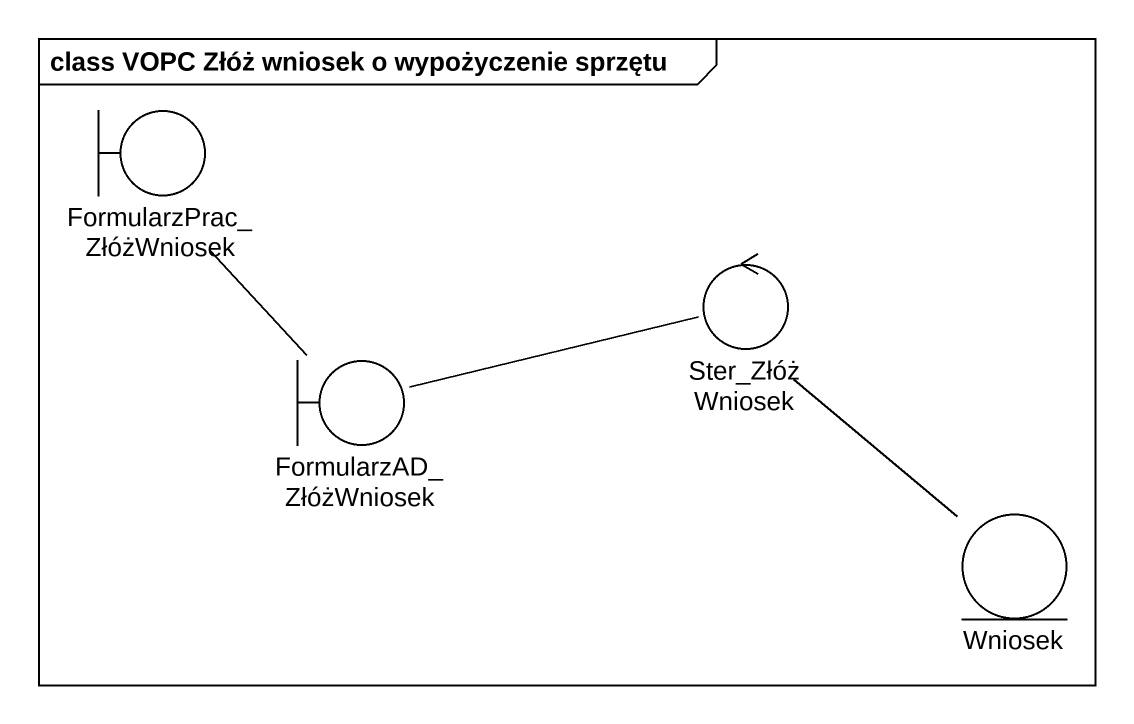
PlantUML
@startuml
mainframe class VOPC Złóż wniosek o wypożyczenie sprzętu
boundary FormularzPrac_ZłóżWniosek
control Ster_ZłóżWniosek
boundary FormularzAD_ZłóżWniosek
entity Wniosek
FormularzPrac_ZłóżWniosek -- FormularzAD_ZłóżWniosek
Ster_ZłóżWniosek -left- FormularzAD_ZłóżWniosek
Wniosek -up- Ster_ZłóżWniosek
@enduml
